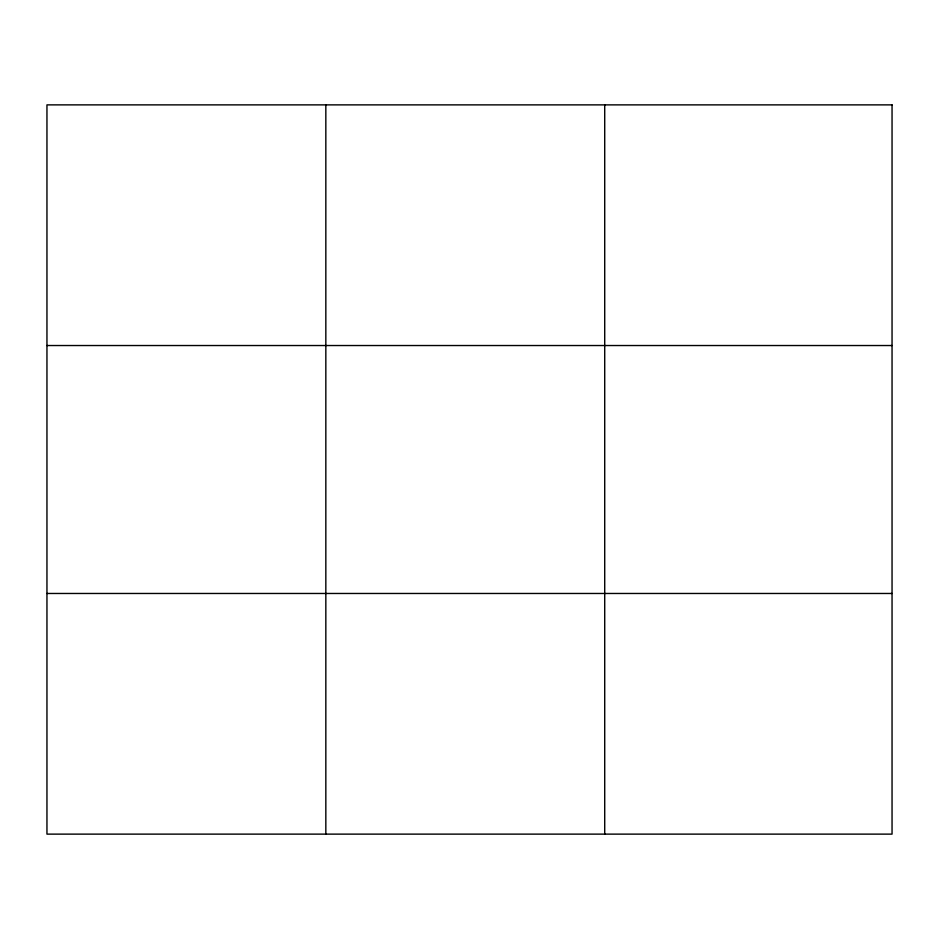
<?xml version="1.0" encoding="UTF-8"?>
<svg xmlns="http://www.w3.org/2000/svg" width="939" height="939" viewBox="0 0 939 939"><rect width="100%" height="100%" fill="white"/><g stroke="black" fill="none" stroke-linecap="round" stroke-linejoin="round"><path stroke-width="1.41" d="M325.833 834.125L325.833 104.875M604.716 834.125L604.716 104.875M46.95 345.529L892.05 345.529M46.95 593.471L892.05 593.471M892.05 104.875L892.05 834.125L46.95 834.125L46.95 104.875L892.05 104.875"/></g></svg>
